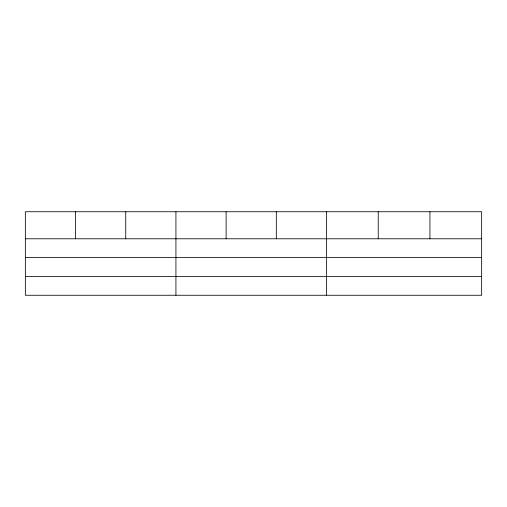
<?xml version="1.0" encoding="UTF-8"?>
<svg xmlns="http://www.w3.org/2000/svg" width="507" height="507" viewBox="0 0 507 507"><rect width="100%" height="100%" fill="white"/><g stroke="black" fill="none" stroke-linecap="round" stroke-linejoin="round"><path stroke-width="0.76" d="M481.65 257.417L481.65 211.742L25.35 211.742L25.35 295.258L481.65 295.258L481.65 257.417L25.35 257.417M25.35 238.784L481.65 238.784M25.35 276.619L481.65 276.619M429.936 211.742L429.936 238.784M378.222 211.742L378.222 238.784M326.508 211.742L326.508 295.258M276.315 211.742L276.315 238.784M226.122 211.742L226.122 238.784M175.929 211.742L175.929 295.258M125.736 211.742L125.736 238.784M75.543 211.742L75.543 238.784"/></g></svg>
